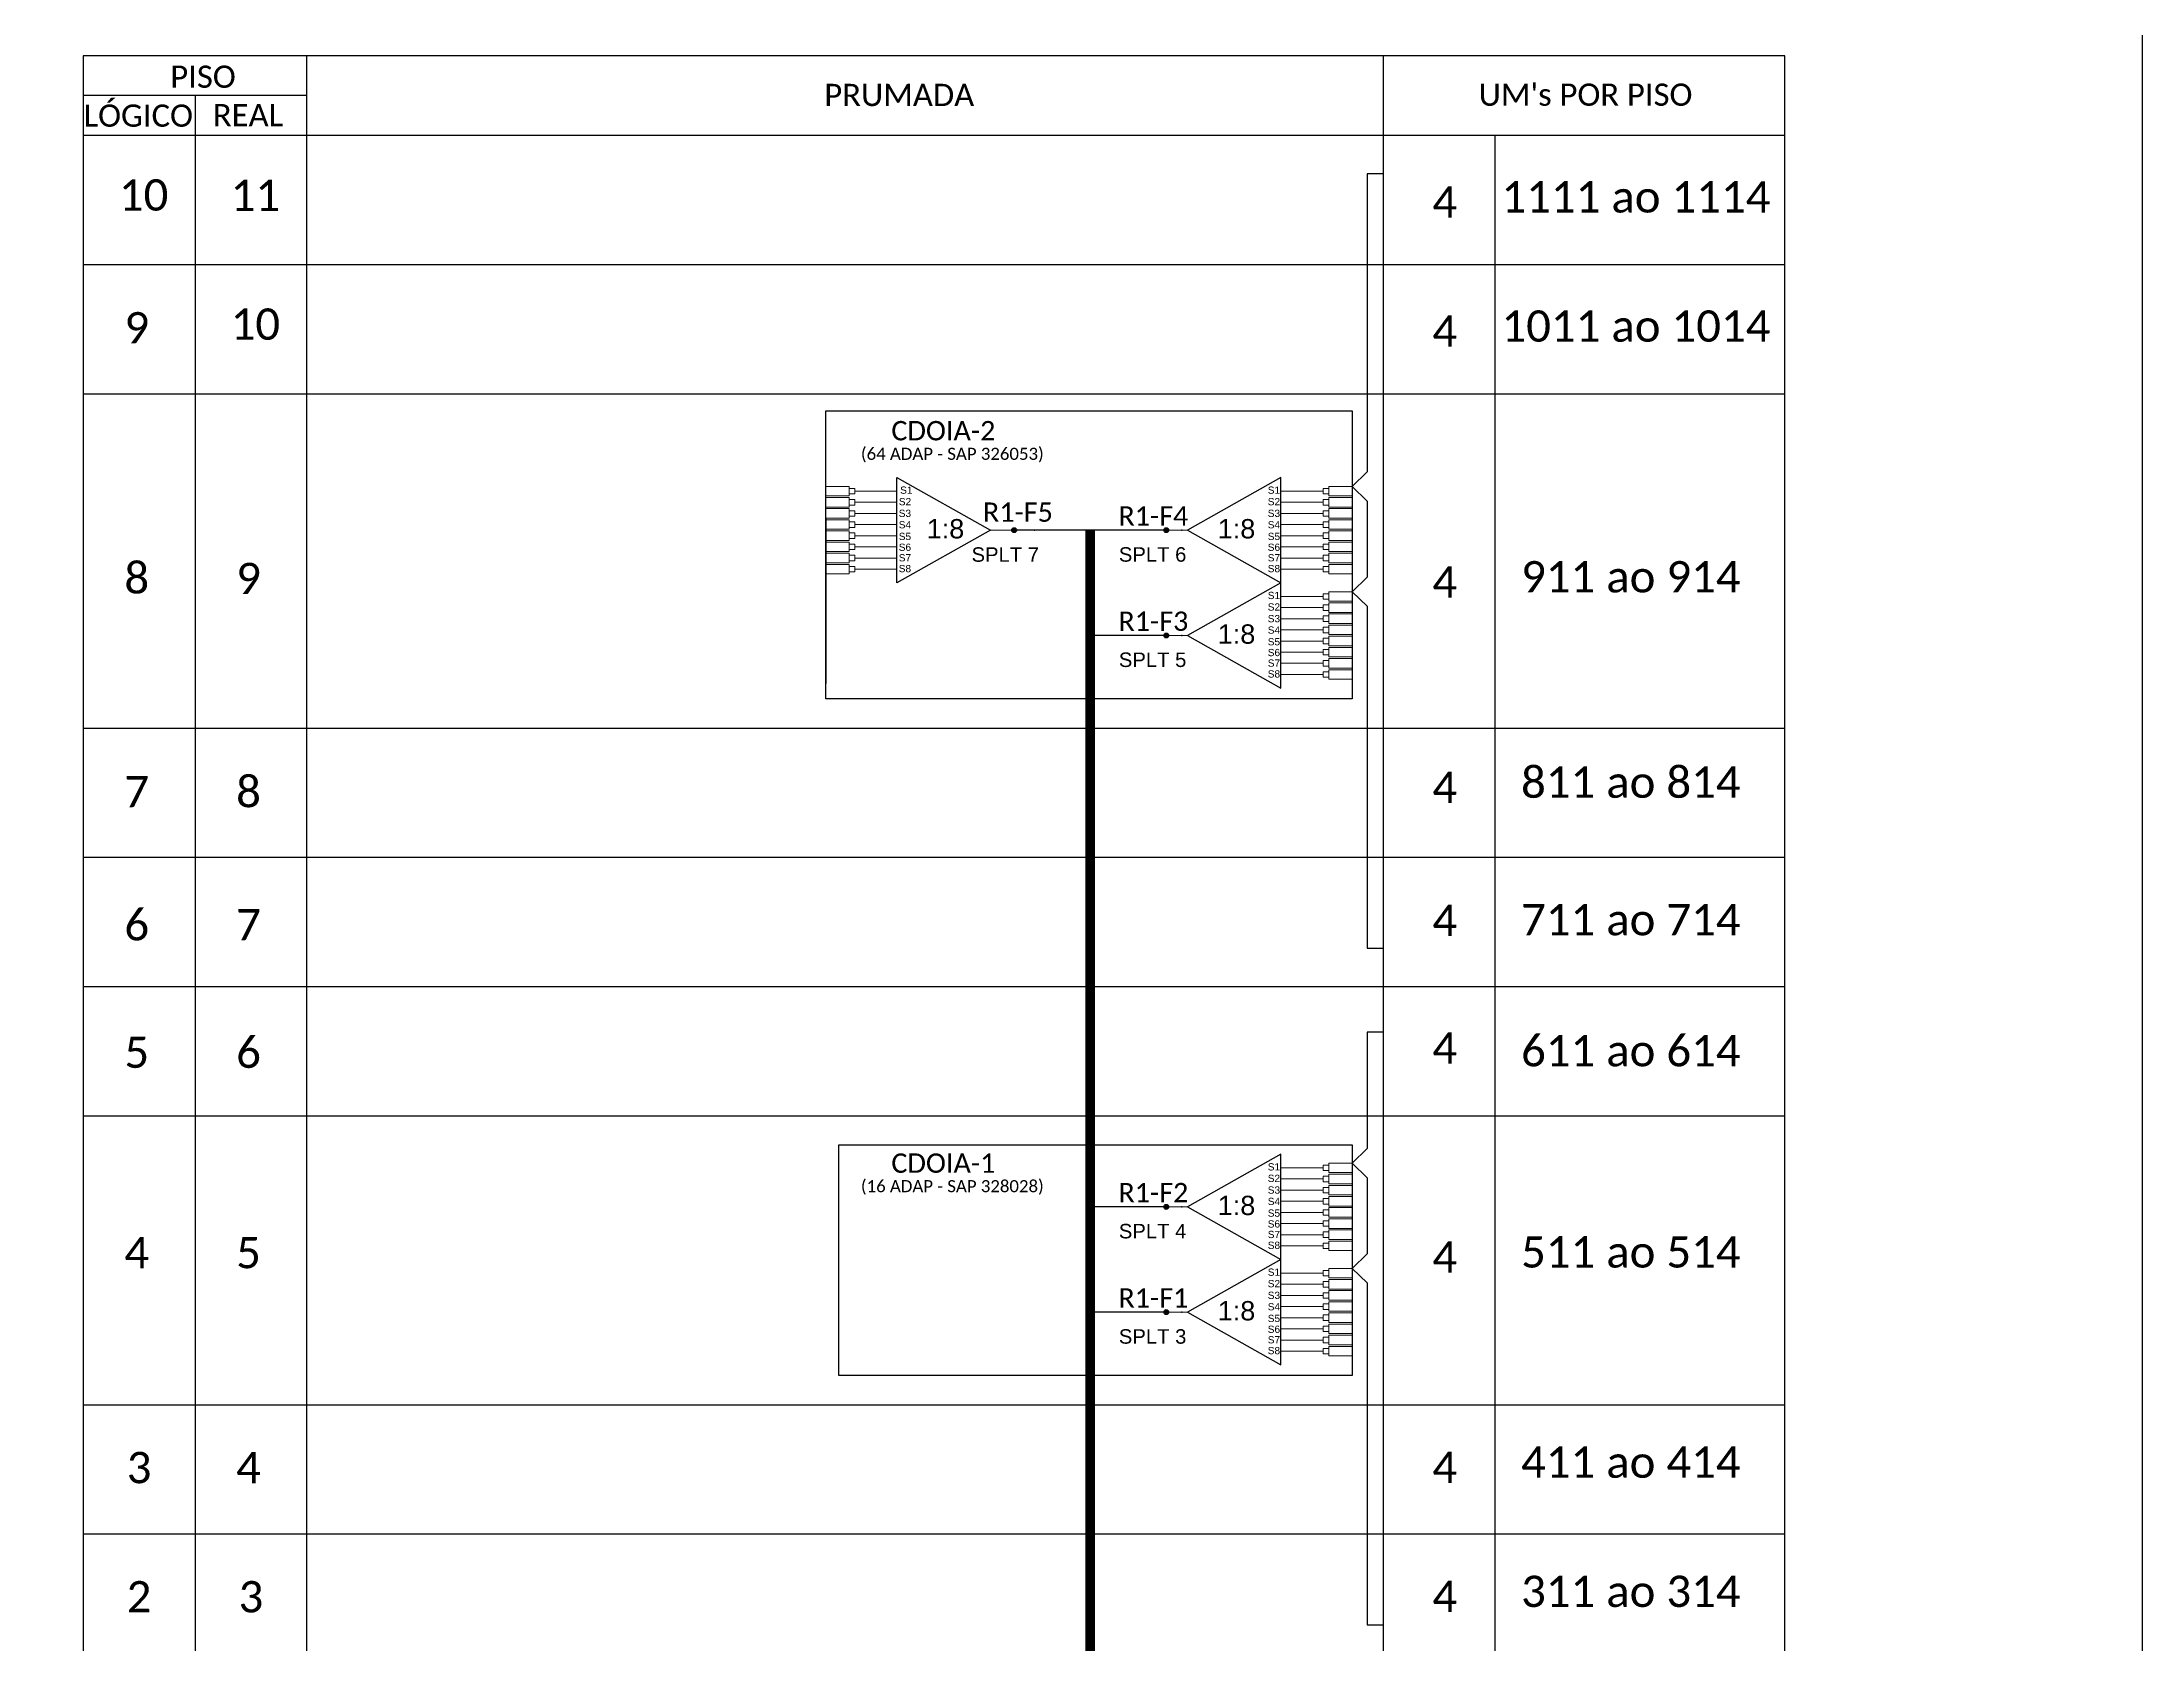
# Model space of a CAD drawing. Extents: x -4 to 1779, y 1 to 598.
# Drawn here: x 1561.1 to 1778.5, y 152.7 to 318.5 of the extents above; entities that cross this region are included whole.
import ezdxf
from ezdxf.enums import TextEntityAlignment as Align

# ---------------------------------------------------------------- set-up
doc = ezdxf.new("R2010")
doc.units = 0
doc.layers.add('DROP DE CLIENTE', color=140, linetype='Continuous', plot=False)
doc.styles.add('ARIAL', font='arial.ttf')
doc.styles.add('WMF-Calibri0', font='calibri.ttf')

# ---------------------------------------------------------------- blocks, each defined once
blk = doc.blocks.new('SPLT_1-8_SC-APC')
at = {"color": 1}
blk.add_lwpolyline([(-7.37, -2.1), (-17.04, -7.55), (-7.37, -13), (-7.37, -2.1)], dxfattribs=at)
at = {"color": 3, "lineweight": 0}
for points in [[(-2.99, -3.51), (-7.37, -3.51)], [(-2.41, -3.02), (-2.41, -4)], [(-2.41, -3.02), (0, -3.02)], [(-2.41, -4), (0, -4)], [(-2.41, -4.17), (-2.41, -5.16)], [(-2.41, -4.17), (0, -4.17)], [(-7.37, -4.66), (-2.99, -4.66)], [(-7.37, -5.82), (-2.99, -5.82)], [(-2.41, -5.16), (0, -5.16)], [(-2.41, -5.32), (-2.41, -6.31)], [(-2.41, -5.32), (0, -5.32)], [(-2.41, -6.31), (0, -6.31)], [(-2.41, -6.48), (-2.41, -7.46)], [(-2.41, -6.48), (0, -6.48)], [(-7.37, -6.97), (-2.99, -6.97)], [(-7.37, -8.12), (-2.99, -8.12)], [(-2.41, -7.46), (0, -7.46)], [(-2.41, -7.63), (-2.41, -8.62)], [(-2.41, -7.63), (0, -7.63)], [(-2.41, -8.62), (0, -8.62)], [(-7.37, -9.28), (-2.99, -9.28)], [(-7.37, -10.43), (-2.99, -10.43)], [(-2.41, -8.78), (-2.41, -9.77)], [(-2.41, -8.78), (0, -8.78)], [(-2.41, -9.77), (0, -9.77)], [(-2.41, -9.94), (-2.41, -10.92)], [(-2.41, -9.94), (0, -9.94)], [(-7.37, -11.58), (-2.99, -11.58)], [(-2.41, -10.92), (0, -10.92)], [(-2.41, -11.09), (-2.41, -12.08)], [(-2.41, -11.09), (0, -11.09)], [(-2.41, -12.08), (0, -12.08)]]:
    blk.add_lwpolyline(points, dxfattribs=at)
for points in [[(-2.99, -3.22), (-2.41, -3.22), (-2.41, -3.8), (-2.99, -3.8)], [(-2.99, -4.38), (-2.41, -4.38), (-2.41, -4.95), (-2.99, -4.95)], [(-2.99, -5.53), (-2.41, -5.53), (-2.41, -6.1), (-2.99, -6.1)], [(-2.99, -6.68), (-2.41, -6.68), (-2.41, -7.26), (-2.99, -7.26)], [(-2.99, -7.84), (-2.41, -7.84), (-2.41, -8.41), (-2.99, -8.41)], [(-2.99, -8.99), (-2.41, -8.99), (-2.41, -9.56), (-2.99, -9.56)], [(-2.99, -10.14), (-2.41, -10.14), (-2.41, -10.72), (-2.99, -10.72)], [(-2.99, -11.3), (-2.41, -11.3), (-2.41, -11.87), (-2.99, -11.87)]]:
    blk.add_lwpolyline(points, close=True, dxfattribs=at)
at = {"color": 1, "lineweight": 0}
blk.add_lwpolyline([(-17.04, -7.55), (-19.26, -7.55)], dxfattribs=at)
at = {"color": 1, "style": 'ARIAL'}
for s, height, p in [('S1', 0.75, (-8.74, -3.78)), ('S2', 0.75, (-8.74, -4.97)), ('1:8', 2, (-13.91, -8.4)), ('S3', 0.75, (-8.74, -6.18)), ('S4', 0.75, (-8.74, -7.36)), ('S5', 0.75, (-8.74, -8.57)), ('S6', 0.75, (-8.74, -9.69)), ('S7', 0.75, (-8.74, -10.78)), ('S8', 0.75, (-8.74, -11.9))]:
    blk.add_text(s, height=height, dxfattribs=at).set_placement(p)
blk = doc.blocks.new('SPLITTER_')
blk.add_point((0, 0))
at = {"style": 'ARIAL', "flags": 4}
blk.add_attdef('SPLT', (0, -3.26), '', height=1.5, dxfattribs=at)
blk = doc.blocks.new('SPLT_1-8_SC-APC_ESQ')
at = {"color": 1}
blk.add_lwpolyline([(7.37, -2.1), (17.04, -7.55), (7.37, -13), (7.37, -2.1)], dxfattribs=at)
at = {"color": 3, "lineweight": 0}
for points in [[(2.41, -3.02), (0, -3.02)], [(2.41, -4), (0, -4)], [(2.41, -4.17), (0, -4.17)], [(2.41, -3.02), (2.41, -4)], [(2.41, -4.17), (2.41, -5.16)], [(2.99, -3.51), (7.37, -3.51)], [(2.41, -5.16), (0, -5.16)], [(2.41, -5.32), (0, -5.32)], [(2.41, -6.31), (0, -6.31)], [(2.41, -6.48), (0, -6.48)], [(2.41, -5.32), (2.41, -6.31)], [(2.41, -6.48), (2.41, -7.46)], [(7.37, -4.66), (2.99, -4.66)], [(7.37, -5.82), (2.99, -5.82)], [(2.41, -7.46), (0, -7.46)], [(2.41, -7.63), (0, -7.63)], [(2.41, -8.62), (0, -8.62)], [(2.41, -7.63), (2.41, -8.62)], [(7.37, -6.97), (2.99, -6.97)], [(7.37, -8.12), (2.99, -8.12)], [(2.41, -8.78), (0, -8.78)], [(2.41, -9.77), (0, -9.77)], [(2.41, -9.94), (0, -9.94)], [(2.41, -8.78), (2.41, -9.77)], [(2.41, -9.94), (2.41, -10.92)], [(7.37, -9.28), (2.99, -9.28)], [(7.37, -10.43), (2.99, -10.43)], [(2.41, -10.92), (0, -10.92)], [(2.41, -11.09), (0, -11.09)], [(2.41, -12.08), (0, -12.08)], [(2.41, -11.09), (2.41, -12.08)], [(7.37, -11.58), (2.99, -11.58)]]:
    blk.add_lwpolyline(points, dxfattribs=at)
for points in [[(2.99, -3.22), (2.41, -3.22), (2.41, -3.8), (2.99, -3.8)], [(2.99, -4.38), (2.41, -4.38), (2.41, -4.95), (2.99, -4.95)], [(2.99, -5.53), (2.41, -5.53), (2.41, -6.1), (2.99, -6.1)], [(2.99, -6.68), (2.41, -6.68), (2.41, -7.26), (2.99, -7.26)], [(2.99, -7.84), (2.41, -7.84), (2.41, -8.41), (2.99, -8.41)], [(2.99, -8.99), (2.41, -8.99), (2.41, -9.56), (2.99, -9.56)], [(2.99, -10.14), (2.41, -10.14), (2.41, -10.72), (2.99, -10.72)], [(2.99, -11.3), (2.41, -11.3), (2.41, -11.87), (2.99, -11.87)]]:
    blk.add_lwpolyline(points, close=True, dxfattribs=at)
at = {"color": 1, "lineweight": 0}
blk.add_lwpolyline([(17.04, -7.55), (19.26, -7.55)], dxfattribs=at)
at = {"color": 1, "style": 'ARIAL'}
for s, height, p in [('S2', 0.75, (7.56, -4.97)), ('S1', 0.75, (7.7, -3.78)), ('S3', 0.75, (7.55, -6.18)), ('1:8', 2, (10.45, -8.4)), ('S5', 0.75, (7.55, -8.57)), ('S4', 0.75, (7.55, -7.36)), ('S6', 0.75, (7.55, -9.69)), ('S7', 0.75, (7.55, -10.78)), ('S8', 0.75, (7.55, -11.9))]:
    blk.add_text(s, height=height, dxfattribs=at).set_placement(p)

msp = doc.modelspace()

# ---------------------------------------------------------------- hatches: boundary and pattern name
h = msp.add_hatch(color=3)
h.dxf.hatch_style = 1
edge = h.paths.add_edge_path()
edge.add_arc((1661.78, 267.96), 0.256, 0, 360)
h = msp.add_hatch(color=3)
h.dxf.hatch_style = 1
edge = h.paths.add_edge_path()
edge.add_arc((1677.52, 267.96), 0.256, 0, 360)
h = msp.add_hatch(color=3)
h.dxf.hatch_style = 1
edge = h.paths.add_edge_path()
edge.add_arc((1677.52, 257.06), 0.256, 0, 360)
h = msp.add_hatch(color=3)
h.dxf.hatch_style = 1
edge = h.paths.add_edge_path()
edge.add_arc((1677.52, 197.92), 0.256, 0, 360)
h = msp.add_hatch(color=3)
h.dxf.hatch_style = 1
edge = h.paths.add_edge_path()
edge.add_arc((1677.52, 187.03), 0.256, 0, 360)

# ---------------------------------------------------------------- linework, layer by layer
at = {"color": 7}
msp.add_lwpolyline([(937.53, 597.56), (1778.53, 597.56), (1778.53, 3.56), (937.53, 3.56)], close=True, dxfattribs=at)
at = {"color": 0}
for points in [[(1741.56, 317.05), (1565.4, 317.05)], [(1588.54, 312.94), (1565.4, 312.94)]]:
    msp.add_lwpolyline(points, dxfattribs=at)
for points in [[(1565.4, 317.05), (1565.4, 104.47), (1741.56, 104.47), (1741.56, 317.05)], [(1588.54, 104.47), (1588.54, 317.05)], [(1699.97, 317.05), (1699.97, 104.47)], [(1576.97, 312.94), (1576.97, 104.47)], [(1565.4, 308.83), (1741.56, 308.83)], [(1711.55, 104.47), (1711.55, 308.83)], [(1565.4, 295.46), (1741.56, 295.46)], [(1565.4, 282.08), (1741.56, 282.08)], [(1565.4, 247.48), (1741.56, 247.48)], [(1565.4, 234.1), (1741.56, 234.1)], [(1565.4, 220.73), (1741.56, 220.73)], [(1565.4, 207.36), (1741.56, 207.36)], [(1565.4, 177.44), (1741.56, 177.44)], [(1565.4, 164.07), (1741.56, 164.07)]]:
    msp.add_lwpolyline(points)
at = {"color": 3}
for points in [[(1699.98, 304.84), (1698.33, 304.84), (1698.32, 274), (1696.76, 272.49), (1698.32, 270.98), (1698.32, 263.1), (1696.76, 261.59), (1698.32, 260.08), (1698.32, 224.7), (1699.97, 224.7)], [(1699.98, 216.01), (1698.33, 216.01), (1698.32, 203.96), (1696.76, 202.45), (1698.32, 200.94), (1698.32, 193.06), (1696.76, 191.56), (1698.32, 190.05), (1698.32, 154.66), (1699.97, 154.66)]]:
    msp.add_lwpolyline(points, dxfattribs=at)
at = {"color": 1}
for points in [[(1642.27, 280.33), (1696.76, 280.33), (1696.76, 250.49), (1642.27, 250.49)], [(1643.63, 204.35), (1696.76, 204.35), (1696.76, 180.46), (1643.63, 180.46)]]:
    msp.add_lwpolyline(points, close=True, dxfattribs=at)
at = {"color": 5}
for points in [[(1669.62, 267.96), (1661.78, 267.96)], [(1677.49, 267.96), (1669.65, 267.96)], [(1677.49, 257.06), (1669.65, 257.06)], [(1677.49, 197.92), (1669.65, 197.92)], [(1677.49, 187.03), (1669.65, 187.03)]]:
    msp.add_lwpolyline(points, dxfattribs=at)
at = {"color": 5, "const_width": 1}
msp.add_lwpolyline([(1669.65, 267.96), (1669.65, 131.96), (1666.02, 131.96), (1666.02, 126.94)], dxfattribs=at)
at = {"color": 3}
for centre in [(1661.78, 267.96), (1677.52, 267.96), (1677.52, 257.06), (1677.52, 197.92), (1677.52, 187.03)]:
    msp.add_circle(centre, 0.256, dxfattribs=at)
at = {"layer": 'DROP DE CLIENTE', "color": 1}
msp.add_line((1642.27, 269.2), (1642.27, 252.09), dxfattribs=at)

# ---------------------------------------------------------------- block references
msp.add_blockref('SPLT_1-8_SC-APC_ESQ', (1642.27, 275.51))
at = {"color": 3}
for p in [(1696.76, 275.51), (1696.76, 264.61), (1696.76, 205.47), (1696.76, 194.57)]:
    msp.add_blockref('SPLT_1-8_SC-APC', p, dxfattribs=at)
ref = msp.add_blockref('SPLITTER_', (1663.89, 267.95), dxfattribs=dict(xscale=-1))
ref.add_attrib('SPLT', 'SPLT 7', (1657.36, 264.69), dxfattribs={"height": 1.5, "style": 'ARIAL'})
ref = msp.add_blockref('SPLITTER_', (1679.14, 267.96), dxfattribs=dict(xscale=-1))
ref.add_attrib('SPLT', 'SPLT 6', (1672.61, 264.7), dxfattribs={"height": 1.5, "style": 'ARIAL'})
ref = msp.add_blockref('SPLITTER_', (1679.14, 257.06), dxfattribs=dict(xscale=-1))
ref.add_attrib('SPLT', 'SPLT 5', (1672.61, 253.8), dxfattribs={"height": 1.5, "style": 'ARIAL'})
ref = msp.add_blockref('SPLITTER_', (1679.14, 197.92), dxfattribs=dict(xscale=-1))
ref.add_attrib('SPLT', 'SPLT 4', (1672.61, 194.66), dxfattribs={"height": 1.5, "style": 'ARIAL'})
ref = msp.add_blockref('SPLITTER_', (1679.14, 187.03), dxfattribs=dict(xscale=-1))
ref.add_attrib('SPLT', 'SPLT 3', (1672.61, 183.76), dxfattribs={"height": 1.5, "style": 'ARIAL'})

# ---------------------------------------------------------------- texts
at = {"color": 0, "style": 'WMF-Calibri0'}
for s, p in [('     PISO', (1570.36, 313.75)), ('PRUMADA', (1642.12, 311.86)), ("UM's POR PISO", (1709.86, 311.89)), ('  LÓGICO', (1563.81, 309.72)), ('    REAL', (1575.58, 309.77))]:
    msp.add_text(s, height=2.3, dxfattribs=at).set_placement(p)
at = {"color": 7, "style": 'WMF-Calibri0'}
for s, p in [('10', (1571.65, 302.66)), ('11', (1583.22, 302.62)), ('10', (1583.22, 289.29))]:
    msp.add_text(s, height=3.24, dxfattribs=at).set_placement(p, align=Align.MIDDLE_CENTER)
for s, p in [('1111 ao 1114', (1712.22, 300.84)), ('1011 ao 1014', (1712.22, 287.47)), ('911 ao 914', (1714.25, 261.52)), ('811 ao 814', (1714.25, 240.26)), ('711 ao 714', (1714.25, 226.03)), ('611 ao 614', (1714.25, 212.47)), ('511 ao 514', (1714.25, 191.64)), ('411 ao 414', (1714.25, 169.88)), ('311 ao 314', (1714.25, 156.51))]:
    msp.add_text(s, height=3.24, dxfattribs=at).set_placement(p)
at = {"color": 1, "style": 'WMF-Calibri0'}
for s, p in [('CDOIA-2', (1649.06, 277.26)), ('CDOIA-1', (1649.06, 201.45))]:
    msp.add_text(s, height=2, dxfattribs=at).set_placement(p)
for s, p in [('(64 ADAP - SAP 326053)', (1655.37, 275.24)), ('(16 ADAP - SAP 328028)', (1655.37, 199.44))]:
    msp.add_text(s, height=1.25, dxfattribs=at).set_placement(p, align=Align.CENTER)
at = {"color": 5, "style": 'WMF-Calibri0'}
for s, p in [('R1-F5', (1658.54, 268.83)), ('R1-F4', (1672.56, 268.44)), ('R1-F3', (1672.56, 257.54)), ('R1-F2', (1672.56, 198.4)), ('R1-F1', (1672.56, 187.5))]:
    msp.add_text(s, height=2, dxfattribs=at).set_placement(p)
at = {"color": 7, "style": 'WMF-Calibri0', "flags": 4}
for tag, p in [('4', (1706.35, 301.93)), ('9', (1570.94, 288.91)), ('4', (1706.35, 288.56)), ('8', (1570.94, 263.03)), ('9', (1582.51, 262.96)), ('4', (1706.35, 262.61)), ('7', (1570.94, 240.91)), ('8', (1582.51, 240.91)), ('4', (1706.35, 241.34)), ('6', (1570.94, 227.13)), ('7', (1582.51, 227.13)), ('4', (1706.35, 227.57)), ('5', (1570.94, 213.93)), ('6', (1582.51, 213.93)), ('4', (1706.35, 214.37)), ('4', (1570.94, 193.19)), ('5', (1582.51, 193.19)), ('4', (1706.35, 192.73)), ('3', (1571.18, 170.94)), ('4', (1582.51, 170.94)), ('4', (1706.35, 170.97)), ('2', (1571.18, 157.57)), ('3', (1582.76, 157.57)), ('4', (1706.35, 157.6))]:
    msp.add_attdef(tag, text='XX', height=3.24, dxfattribs=at).set_placement(p, align=Align.MIDDLE_CENTER)

doc.saveas('drawing.dxf')
